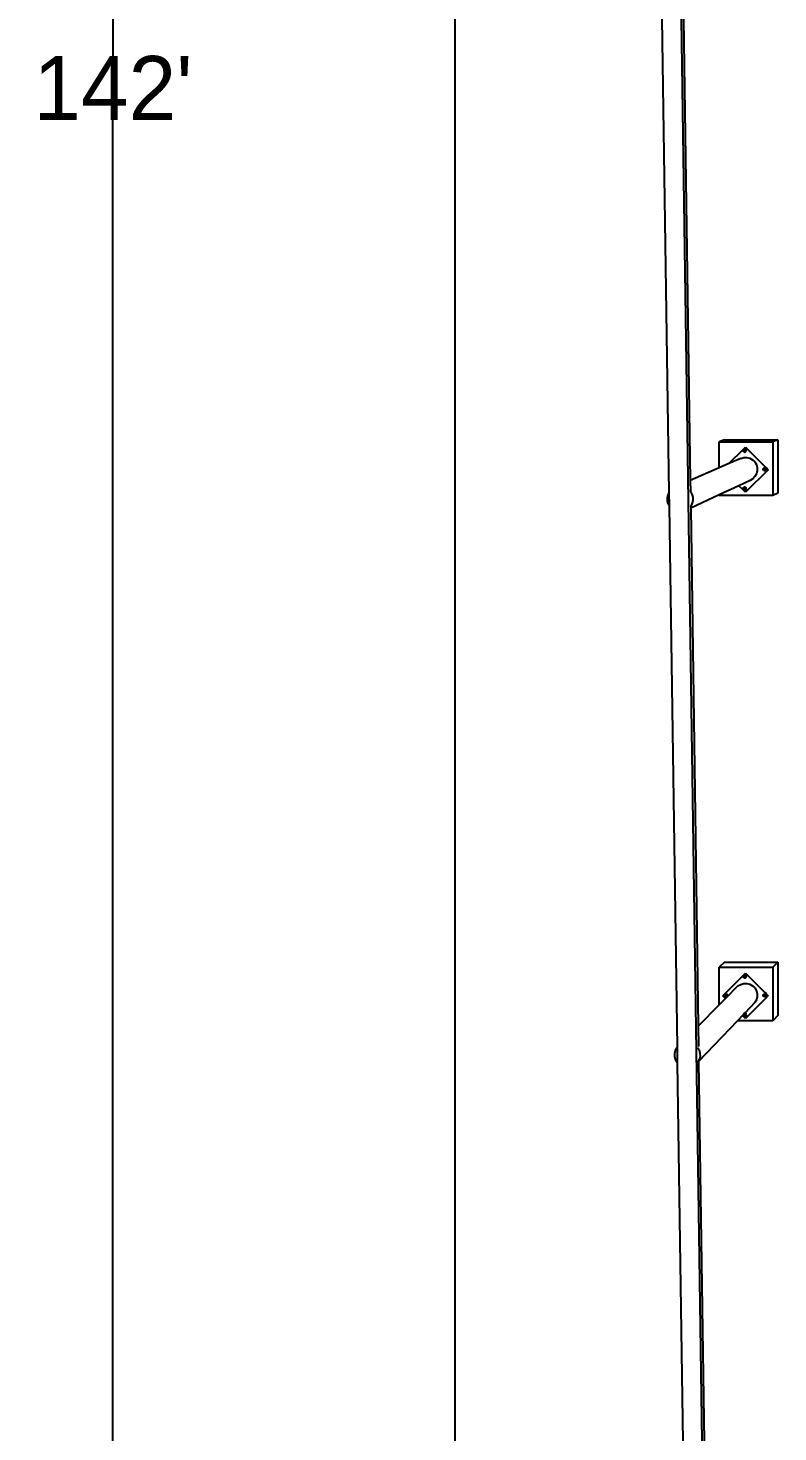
# Model space of a CAD drawing. Header units: inches. Extents: x -614 to 848, y -1045 to 1103.
# Drawn here: x -614 to -333, y -518 to 8 of the extents above; entities that cross this region are included whole.
import ezdxf

# ---------------------------------------------------------------- set-up
doc = ezdxf.new("R2010")
doc.units = ezdxf.units.IN
doc.header["$MEASUREMENT"] = 0
doc.dimstyles.get("Standard").update_dxf_attribs({"dimtxt": 24, "dimasz": 0.18, "dimexe": 0.18, "dimexo": 0.0625, "dimgap": 0.09, "dimtad": 0, "dimtih": 1, "dimtoh": 1, "dimdec": 4, "dimzin": 0, "dimdsep": 46, "dimtxsty": 'Standard', "dimcen": 0.09, "dimclrd": 1, "dimclre": 1, "dimclrt": 1, "dimadec": 0, "dimazin": 0, "dimtfac": 1, "dimtdec": 4, "dimtofl": 0, "dimtmove": 0, "dimatfit": 3, "dimfxl": 1, "dimtolj": 1, "dimtzin": 0, "dimarcsym": 0})

# ---------------------------------------------------------------- blocks, each defined once
blk = doc.blocks.new('*D3')
at = {"color": 1, "lineweight": -2, "transparency": 16777216}
for p, q in [((-391.17, 1015.55), (-582.34, 1015.55)), ((-582.16, 1015.37), (-582.16, -2.53)), ((-582.16, -1044.61), (-582.16, -26.71)), ((-353.89, -1044.79), (-582.34, -1044.79))]:
    blk.add_line(p, q, dxfattribs=at)
at = {"color": 1, "transparency": 16777216}
for points in [[(-582.19, 1015.37), (-582.13, 1015.37), (-582.16, 1015.55)], [(-582.19, -1044.61), (-582.13, -1044.61), (-582.16, -1044.79)]]:
    blk.add_solid(points, dxfattribs=at)
at = {"layer": 'Defpoints', "color": 0, "transparency": 16777216}
for p in [(-391.11, 1015.55), (-582.16, -1044.79), (-353.83, -1044.79)]:
    blk.add_point(p, dxfattribs=at)
at = {"color": 1, "transparency": 16777216, "insert": (-582.16, -14.62), "char_height": 24, "attachment_point": 5}
blk.add_mtext("\\A1;142'", dxfattribs=at)

msp = doc.modelspace()

# ---------------------------------------------------------------- linework, layer by layer
for p, q in [((-353.83011, -1044.7934), (-383.55785, 1015.55191)), ((-453.98464, -965.3808), (-453.98464, 832.66782)), ((-373.71967, -166.28797), (-376.75378, 39.93829)), ((-368.69189, 37.52743), (-365.82183, -161.81623)), ((-353.01669, -146.46757), (-354.99509, -147.28841)), ((-354.99509, -147.28841), (-334.85508, -147.28841)), ((-354.99509, -157.02717), (-354.99509, -147.28841)), ((-353.01669, -146.46757), (-332.98892, -146.46757)), ((-332.98892, -146.46757), (-334.85508, -147.28841)), ((-334.85508, -147.28841), (-334.85508, -167.42842)), ((-332.98892, -146.46757), (-332.98892, -166.49534)), ((-351.33402, -155.40775), (-345.9204, -149.99413)), ((-345.9204, -149.99413), (-345.17355, -149.24728)), ((-345.9204, -149.99413), (-345.70165, -150.16198)), ((-345.86808, -150.73024), (-345.86535, -150.70952)), ((-345.85428, -150.83504), (-345.86808, -150.73024)), ((-345.85428, -150.62543), (-345.8655, -150.70839)), ((-345.8655, -150.70839), (-345.86535, -150.70952)), ((-345.85428, -150.62543), (-345.81383, -150.52777)), ((-345.85122, -150.59989), (-345.85428, -150.62543)), ((-345.81383, -150.93271), (-345.85428, -150.83504)), ((-345.80934, -150.49879), (-345.85122, -150.59989)), ((-345.81383, -150.52777), (-345.74948, -150.4439)), ((-345.74948, -151.01657), (-345.81383, -150.93271)), ((-345.74272, -150.41198), (-345.80934, -150.49879)), ((-345.74948, -150.4439), (-345.66561, -150.37955)), ((-345.66561, -151.08093), (-345.74948, -151.01657)), ((-345.73262, -150.42208), (-345.74922, -150.44371)), ((-345.65591, -150.34536), (-345.74272, -150.41198)), ((-345.70165, -150.16198), (-345.44692, -150.26749)), ((-345.64025, -150.36905), (-345.66561, -150.37955)), ((-345.56795, -151.12138), (-345.66561, -151.08093)), ((-345.5548, -150.30348), (-345.65591, -150.34536)), ((-345.64025, -150.36905), (-345.63866, -150.36783)), ((-345.63866, -150.36783), (-345.56795, -150.3391)), ((-345.56795, -150.3391), (-345.46314, -150.3253)), ((-345.56795, -150.3391), (-345.54101, -150.32738)), ((-345.46314, -151.13518), (-345.56795, -151.12138)), ((-345.44631, -150.2892), (-345.5548, -150.30348)), ((-345.54101, -150.32738), (-345.43621, -150.31358)), ((-345.46314, -150.3253), (-345.35834, -150.3391)), ((-345.35834, -151.12138), (-345.46314, -151.13518)), ((-345.45918, -151.13466), (-345.43621, -151.13768)), ((-345.44692, -150.26749), (-345.17355, -150.30348)), ((-345.33782, -150.30348), (-345.44631, -150.2892)), ((-345.43621, -150.31358), (-345.33141, -150.32738)), ((-345.43621, -151.13768), (-345.32772, -151.1234)), ((-345.43621, -151.13768), (-345.43621, -151.13163)), ((-345.35834, -150.3391), (-345.26067, -150.37955)), ((-345.26067, -151.08093), (-345.35834, -151.12138)), ((-345.23672, -150.34536), (-345.33782, -150.30348)), ((-345.33141, -150.32738), (-345.23376, -150.36783)), ((-345.32772, -151.1234), (-345.22662, -151.08152)), ((-345.26067, -150.37955), (-345.17681, -150.4439)), ((-345.17681, -151.01657), (-345.26067, -151.08093)), ((-345.23672, -151.07142), (-345.26067, -151.08093)), ((-345.1499, -150.41198), (-345.23672, -150.34536)), ((-345.1499, -151.0048), (-345.23672, -151.07142)), ((-345.23376, -150.36783), (-345.1499, -150.43218)), ((-345.22662, -151.08152), (-345.1398, -151.0149)), ((-345.17681, -150.4439), (-345.11245, -150.52777)), ((-345.16001, -150.99469), (-345.17681, -151.01657)), ((-345.16051, -149.24164), (-345.17355, -149.24728)), ((-345.17355, -149.24728), (-345.16985, -149.25098)), ((-345.17355, -149.24728), (-345.17355, -150.29782)), ((-345.17355, -150.30348), (-344.90018, -150.26749)), ((-345.16985, -149.25098), (-345.16051, -149.24164)), ((-345.16985, -149.25098), (-344.4267, -149.99413)), ((-345.16051, -149.24164), (-344.41369, -149.98846)), ((-345.11245, -150.93271), (-345.16001, -150.99469)), ((-345.16001, -150.99469), (-345.1499, -151.0048)), ((-345.08328, -150.49879), (-345.1499, -150.41198)), ((-345.1499, -150.43218), (-345.08555, -150.51604)), ((-345.1499, -151.0048), (-345.08328, -150.91798)), ((-345.07318, -150.50889), (-345.1398, -150.42208)), ((-345.1398, -151.0149), (-345.07318, -150.92808)), ((-345.11245, -150.52777), (-345.072, -150.62543)), ((-345.072, -150.83504), (-345.11245, -150.93271)), ((-345.08555, -150.51604), (-345.0451, -150.61369)), ((-345.0414, -150.59989), (-345.08328, -150.49879)), ((-345.08328, -150.91798), (-345.04676, -150.82982)), ((-345.0313, -150.60999), (-345.07318, -150.50889)), ((-345.07318, -150.92808), (-345.03248, -150.82982)), ((-345.072, -150.62543), (-345.0582, -150.73024)), ((-345.0582, -150.73024), (-345.072, -150.83504)), ((-345.04676, -150.82982), (-345.0451, -150.82329)), ((-345.0451, -150.61369), (-345.0313, -150.71849)), ((-345.0313, -150.71849), (-345.0451, -150.82329)), ((-345.0451, -150.82329), (-345.0414, -150.81688)), ((-345.02712, -150.70839), (-345.0414, -150.59989)), ((-345.0414, -150.81688), (-345.02712, -150.70839)), ((-345.03248, -150.82982), (-345.0313, -150.82698)), ((-345.01702, -150.71849), (-345.0313, -150.60999)), ((-345.0313, -150.82698), (-345.01702, -150.71849)), ((-344.90018, -150.26749), (-344.64545, -150.16198)), ((-344.64545, -150.16198), (-344.4267, -149.99413)), ((-344.41369, -149.98846), (-344.4267, -149.99413)), ((-344.4267, -149.99413), (-337.45004, -156.97079)), ((-344.41369, -149.98846), (-337.43729, -156.96486)), ((-354.99509, -157.02717), (-365.82183, -161.81623)), ((-351.33402, -155.40775), (-354.99509, -157.02717)), ((-346.94019, -153.4642), (-351.33402, -155.40775)), ((-346.94019, -153.4642), (-345.81379, -153.14733)), ((-345.81379, -153.14733), (-344.64376, -153.13278)), ((-344.64376, -153.13278), (-343.50984, -153.42156)), ((-343.50984, -153.42156), (-342.48929, -153.99399)), ((-342.48929, -153.99399), (-341.65167, -154.81104)), ((-341.65167, -154.81104), (-341.05406, -155.81704)), ((-341.05406, -155.81704), (-340.73719, -156.94344)), ((-340.73719, -156.94344), (-340.72265, -158.11347)), ((-338.56379, -157.61859), (-338.54999, -157.51378)), ((-338.54999, -157.7234), (-338.56379, -157.61859)), ((-338.54999, -157.51378), (-338.50954, -157.41612)), ((-338.50954, -157.82106), (-338.54999, -157.7234)), ((-338.50954, -157.41612), (-338.44519, -157.33226)), ((-338.44519, -157.90492), (-338.50954, -157.82106)), ((-338.49552, -157.39671), (-338.49655, -157.39919)), ((-338.42891, -157.30989), (-338.49552, -157.39671)), ((-338.44519, -157.33226), (-338.42332, -157.31548)), ((-338.35219, -157.23317), (-338.43901, -157.29979)), ((-338.43901, -157.29979), (-338.42332, -157.31548)), ((-338.42332, -157.31548), (-338.36132, -157.2679)), ((-338.33495, -157.25564), (-338.36132, -157.2679)), ((-338.36132, -157.2679), (-338.33872, -157.25854)), ((-338.25109, -157.1913), (-338.35219, -157.23317)), ((-338.33872, -157.25854), (-338.26366, -157.22745)), ((-338.33872, -157.25854), (-338.33495, -157.25564)), ((-338.33495, -157.25564), (-338.23729, -157.21519)), ((-338.26366, -157.22745), (-338.15885, -157.21365)), ((-338.14259, -157.17701), (-338.25109, -157.1913)), ((-338.23729, -157.21519), (-338.13249, -157.2014)), ((-338.15885, -157.21365), (-338.05405, -157.22745)), ((-338.0341, -157.1913), (-338.14259, -157.17701)), ((-338.13249, -157.2014), (-338.0277, -157.21519)), ((-338.05405, -157.22745), (-337.95639, -157.2679)), ((-337.933, -157.23317), (-338.0341, -157.1913)), ((-338.0277, -157.21519), (-337.93004, -157.25564)), ((-337.95639, -157.2679), (-337.87252, -157.33226)), ((-337.84618, -157.29979), (-337.933, -157.23317)), ((-337.933, -157.95923), (-337.84618, -157.89262)), ((-337.93004, -157.25564), (-337.84618, -157.31999)), ((-337.87252, -157.33226), (-337.80817, -157.41612)), ((-337.80817, -157.82106), (-337.87252, -157.90492)), ((-337.77956, -157.38661), (-337.84618, -157.29979)), ((-337.84618, -157.31999), (-337.78183, -157.40385)), ((-337.77956, -157.8058), (-337.84618, -157.89262)), ((-337.76946, -157.39671), (-337.83608, -157.30989)), ((-337.83608, -157.90272), (-337.76946, -157.8159)), ((-337.80817, -157.41612), (-337.76771, -157.51378)), ((-337.76771, -157.7234), (-337.80817, -157.82106)), ((-337.78183, -157.40385), (-337.74138, -157.50151)), ((-337.73769, -157.48771), (-337.77956, -157.38661)), ((-337.75545, -157.74758), (-337.77956, -157.8058)), ((-337.72759, -157.49781), (-337.76946, -157.39671)), ((-337.76946, -157.8159), (-337.72876, -157.71764)), ((-337.76771, -157.51378), (-337.75392, -157.61859)), ((-337.75392, -157.61859), (-337.76771, -157.7234)), ((-337.73616, -157.54118), (-337.75939, -157.71764)), ((-337.75939, -157.71764), (-337.75545, -157.74758)), ((-337.74305, -157.71764), (-337.75545, -157.74758)), ((-337.75545, -157.74758), (-337.7234, -157.991)), ((-337.74305, -157.71764), (-337.75373, -157.71764)), ((-337.74138, -157.7111), (-337.74305, -157.71764)), ((-337.72876, -157.71764), (-337.74305, -157.71764)), ((-337.74138, -157.50151), (-337.73616, -157.54118)), ((-337.72759, -157.6063), (-337.74138, -157.7111)), ((-337.74138, -157.7111), (-337.73769, -157.7047)), ((-337.7334, -157.52024), (-337.73769, -157.48771)), ((-337.73769, -157.7047), (-337.7234, -157.5962)), ((-337.7334, -157.52024), (-337.73616, -157.54118)), ((-337.73616, -157.54118), (-337.72759, -157.6063)), ((-337.7234, -157.44427), (-337.7334, -157.52024)), ((-337.7234, -157.5962), (-337.7334, -157.52024)), ((-337.72876, -157.71764), (-337.72759, -157.7148)), ((-336.70319, -157.71764), (-337.72876, -157.71764)), ((-337.7133, -157.6063), (-337.72759, -157.49781)), ((-337.72759, -157.7148), (-337.7133, -157.6063)), ((-337.61789, -157.18954), (-337.7234, -157.44427)), ((-337.45004, -156.97079), (-337.61789, -157.18954)), ((-337.43729, -156.96486), (-337.45004, -156.97079)), ((-337.45004, -156.97079), (-336.70319, -157.71764)), ((-336.70319, -157.71764), (-337.44022, -158.45468)), ((-337.43729, -156.96486), (-337.35049, -157.05166)), ((-336.69047, -157.71168), (-337.43729, -158.4585)), ((-337.33642, -157.06245), (-337.35049, -157.05166)), ((-337.35049, -157.05166), (-337.32563, -157.07652)), ((-337.32563, -157.07652), (-337.33642, -157.06245)), ((-337.32563, -157.07652), (-336.69047, -157.71168)), ((-336.69047, -157.71168), (-336.70319, -157.71764)), ((-365.82183, -161.81623), (-365.76315, -165.89172)), ((-343.40691, -161.70317), (-347.65707, -163.70448)), ((-337.45004, -158.46449), (-344.41751, -165.43196)), ((-337.43729, -158.4585), (-344.41369, -165.4349)), ((-342.4009, -161.10556), (-343.40691, -161.70317)), ((-341.58385, -160.26795), (-342.4009, -161.10556)), ((-341.01143, -159.2474), (-341.58385, -160.26795)), ((-340.72265, -158.11347), (-341.01143, -159.2474)), ((-338.36132, -157.96928), (-338.44519, -157.90492)), ((-338.26366, -158.00973), (-338.36132, -157.96928)), ((-338.15885, -158.02353), (-338.26366, -158.00973)), ((-338.05405, -158.00973), (-338.15885, -158.02353)), ((-338.15314, -158.02278), (-338.13249, -158.02549)), ((-338.13249, -158.02549), (-338.024, -158.01121)), ((-338.13249, -158.02549), (-338.13249, -158.02006)), ((-337.95639, -157.96928), (-338.05405, -158.00973)), ((-338.024, -158.01121), (-337.9229, -157.96933)), ((-337.9547, -157.96798), (-337.95639, -157.96928)), ((-337.87252, -157.90492), (-337.9547, -157.96798)), ((-337.933, -157.95923), (-337.9547, -157.96798)), ((-337.9229, -157.96933), (-337.83608, -157.90272)), ((-337.7234, -157.991), (-337.61789, -158.24574)), ((-337.61789, -158.24574), (-337.45004, -158.46449)), ((-337.44022, -158.45468), (-337.45004, -158.46449)), ((-337.43729, -158.4585), (-337.45004, -158.46449)), ((-337.44022, -158.45468), (-337.43729, -158.4585)), ((-374.41454, -168.18979), (-374.10528, -166.97546)), ((-374.39896, -169.44278), (-374.41454, -168.18979)), ((-374.10528, -166.97546), (-373.71967, -166.28797)), ((-373.64524, -171.34661), (-373.71967, -166.28797)), ((-365.80382, -165.91016), (-365.23647, -166.86524)), ((-354.99509, -167.15981), (-365.67251, -172.18758)), ((-365.23647, -166.86524), (-364.89713, -168.0715)), ((-364.89713, -168.0715), (-364.88155, -169.32449)), ((-347.65707, -163.70448), (-354.99509, -167.15981)), ((-354.99509, -167.42842), (-354.99509, -167.15981)), ((-334.85508, -167.42842), (-354.99509, -167.42842)), ((-345.9204, -165.44115), (-347.65707, -163.70448)), ((-345.70165, -165.2733), (-345.9204, -165.44115)), ((-345.17355, -166.188), (-345.9204, -165.44115)), ((-345.87818, -164.54262), (-345.86438, -164.43781)), ((-345.86438, -164.64743), (-345.87818, -164.54262)), ((-345.86438, -164.43781), (-345.82393, -164.34015)), ((-345.82393, -164.74509), (-345.86438, -164.64743)), ((-345.82393, -164.34015), (-345.81019, -164.32224)), ((-345.75958, -164.82895), (-345.82393, -164.74509)), ((-345.80934, -164.3202), (-345.81019, -164.32224)), ((-345.80934, -164.3202), (-345.75958, -164.25629)), ((-345.75958, -164.25629), (-345.67571, -164.19193)), ((-345.74272, -164.23338), (-345.75958, -164.25629)), ((-345.67571, -164.89331), (-345.75958, -164.82895)), ((-345.44692, -165.16778), (-345.70165, -165.2733)), ((-345.64876, -164.17913), (-345.67571, -164.19193)), ((-345.67571, -164.19193), (-345.6534, -164.18269)), ((-345.57805, -164.93376), (-345.67571, -164.89331)), ((-345.6534, -164.18269), (-345.57805, -164.15148)), ((-345.6534, -164.18269), (-345.64876, -164.17913)), ((-345.64876, -164.17913), (-345.55111, -164.13868)), ((-345.57805, -164.15148), (-345.47324, -164.13768)), ((-345.47324, -164.94756), (-345.57805, -164.93376)), ((-345.55111, -164.13868), (-345.44631, -164.12489)), ((-345.47324, -164.13768), (-345.36844, -164.15148)), ((-345.46519, -164.9465), (-345.47324, -164.94756)), ((-345.36844, -164.93376), (-345.46519, -164.9465)), ((-345.46519, -164.9465), (-345.44631, -164.94898)), ((-345.17355, -165.1318), (-345.44692, -165.16778)), ((-345.44631, -164.12489), (-345.34151, -164.13868)), ((-345.44631, -164.94898), (-345.33782, -164.9347)), ((-345.44631, -164.94898), (-345.44631, -164.94401)), ((-345.36844, -164.15148), (-345.27077, -164.19193)), ((-345.27077, -164.89331), (-345.36844, -164.93376)), ((-345.34151, -164.13868), (-345.24386, -164.17913)), ((-345.33782, -164.9347), (-345.23672, -164.89282)), ((-345.27077, -164.19193), (-345.18691, -164.25629)), ((-345.24386, -164.88045), (-345.27077, -164.89331)), ((-345.26594, -164.8896), (-345.27077, -164.89331)), ((-345.18691, -164.82895), (-345.26594, -164.8896)), ((-345.24386, -164.88045), (-345.26594, -164.8896)), ((-345.24386, -164.17913), (-345.16, -164.24348)), ((-345.16, -164.81611), (-345.24386, -164.88045)), ((-345.23672, -164.89282), (-345.1499, -164.82621)), ((-345.18691, -164.25629), (-345.12256, -164.34015)), ((-345.12256, -164.74509), (-345.18691, -164.82895)), ((-344.90018, -165.16778), (-345.17355, -165.1318)), ((-345.16389, -166.17834), (-345.17355, -166.188)), ((-345.16051, -166.18172), (-345.17355, -166.188)), ((-344.4267, -165.44115), (-345.16389, -166.17834)), ((-345.16051, -166.18172), (-345.16389, -166.17834)), ((-344.41369, -165.4349), (-345.16051, -166.18172)), ((-345.16, -164.24348), (-345.09565, -164.32734)), ((-345.09565, -164.73225), (-345.16, -164.81611)), ((-345.08328, -164.3202), (-345.1499, -164.23338)), ((-345.1499, -164.82621), (-345.08328, -164.73939)), ((-345.1499, -164.82621), (-345.1499, -166.188)), ((-345.12256, -164.34015), (-345.0821, -164.43781)), ((-345.0821, -164.64743), (-345.12256, -164.74509)), ((-345.09565, -164.32734), (-345.0552, -164.425)), ((-345.0552, -164.63459), (-345.09565, -164.73225)), ((-345.0414, -164.4213), (-345.08328, -164.3202)), ((-345.08328, -164.73939), (-345.0414, -164.63829)), ((-345.0821, -164.43781), (-345.0683, -164.54262)), ((-345.0683, -164.54262), (-345.0821, -164.64743)), ((-345.0552, -164.425), (-345.0414, -164.52979)), ((-345.0414, -164.52979), (-345.0552, -164.63459)), ((-345.02712, -164.52979), (-345.0414, -164.4213)), ((-345.0414, -164.63829), (-345.02712, -164.52979)), ((-344.64545, -165.2733), (-344.90018, -165.16778)), ((-344.4267, -165.44115), (-344.64545, -165.2733)), ((-344.41751, -165.43196), (-344.4267, -165.44115)), ((-344.41369, -165.4349), (-344.4267, -165.44115)), ((-344.41369, -165.4349), (-344.41751, -165.43196)), ((-332.98892, -166.49534), (-334.85508, -167.42842)), ((-374.05962, -170.64905), (-374.39896, -169.44278)), ((-373.64524, -171.34661), (-374.05962, -170.64905)), ((-370.66034, -374.22842), (-373.64524, -171.34661)), ((-365.19081, -170.53882), (-365.80382, -171.63173)), ((-365.68134, -171.57426), (-365.67251, -172.18758)), ((-365.67251, -172.18758), (-362.87693, -366.35789)), ((-364.88155, -169.32449), (-365.19081, -170.53882)), ((-353.01669, -342.29464), (-354.99509, -344.21295)), ((-354.99509, -344.21295), (-334.85508, -344.21295)), ((-354.99509, -358.40044), (-354.99509, -344.21295)), ((-353.01669, -342.29464), (-332.98892, -342.29464)), ((-352.88373, -354.17953), (-345.9204, -347.21625)), ((-345.90733, -347.20313), (-345.9204, -347.21625)), ((-345.9204, -347.21625), (-345.70165, -347.3841)), ((-345.90733, -347.20313), (-345.17355, -346.4694)), ((-345.16051, -346.45631), (-345.17355, -346.4694)), ((-345.17355, -346.4694), (-344.42847, -347.21448)), ((-345.17355, -346.4694), (-345.17355, -347.51994)), ((-345.16051, -346.45631), (-344.41369, -347.20313)), ((-344.64545, -347.3841), (-344.4267, -347.21625)), ((-344.42847, -347.21448), (-344.41369, -347.20313)), ((-344.42847, -347.21448), (-344.4267, -347.21625)), ((-344.41369, -347.20313), (-344.4267, -347.21625)), ((-344.4267, -347.21625), (-337.45004, -354.19291)), ((-344.41369, -347.20313), (-337.73845, -353.87837)), ((-332.98892, -342.29464), (-334.85508, -344.21295)), ((-334.85508, -344.21295), (-334.85508, -364.35296)), ((-332.98892, -342.29464), (-332.98892, -362.32241)), ((-347.9462, -351.28393), (-352.60065, -355.98303)), ((-347.9462, -351.28393), (-346.94019, -350.68632)), ((-346.94019, -350.68632), (-345.81379, -350.36945)), ((-345.86808, -347.96774), (-345.86434, -347.93933)), ((-345.85428, -348.07254), (-345.86808, -347.96774)), ((-345.85122, -347.82202), (-345.8655, -347.93051)), ((-345.8655, -347.93051), (-345.86434, -347.93933)), ((-345.86434, -347.93933), (-345.85428, -347.86293)), ((-345.85428, -347.86293), (-345.81383, -347.76527)), ((-345.81383, -348.17021), (-345.85428, -348.07254)), ((-345.80934, -347.72092), (-345.85122, -347.82202)), ((-345.81383, -347.76527), (-345.74948, -347.6814)), ((-345.74948, -348.25407), (-345.81383, -348.17021)), ((-345.81379, -350.36945), (-344.64376, -350.35491)), ((-345.79924, -347.73102), (-345.81296, -347.76414)), ((-345.74272, -347.6341), (-345.80934, -347.72092)), ((-345.73262, -347.6442), (-345.79924, -347.73102)), ((-345.72252, -347.6543), (-345.74948, -347.6814)), ((-345.74948, -347.6814), (-345.73451, -347.66992)), ((-345.66561, -348.31842), (-345.74948, -348.25407)), ((-345.65591, -347.56748), (-345.74272, -347.6341)), ((-345.73451, -347.66992), (-345.72252, -347.6543)), ((-345.73451, -347.66992), (-345.71889, -347.65793)), ((-345.72252, -347.6543), (-345.63866, -347.58995)), ((-345.72252, -347.6543), (-345.71889, -347.65793)), ((-345.71889, -347.65793), (-345.66561, -347.61705)), ((-345.70165, -347.3841), (-345.44692, -347.48962)), ((-345.66561, -347.61705), (-345.56795, -347.5766)), ((-345.56795, -348.35888), (-345.66561, -348.31842)), ((-345.5548, -347.52561), (-345.65591, -347.56748)), ((-345.63866, -347.58995), (-345.54101, -347.5495)), ((-345.56795, -347.5766), (-345.46314, -347.5628)), ((-345.46314, -348.37268), (-345.56795, -348.35888)), ((-345.44631, -347.51132), (-345.5548, -347.52561)), ((-345.54101, -347.5495), (-345.43621, -347.53571)), ((-345.46314, -347.5628), (-345.35834, -347.5766)), ((-345.35834, -348.35888), (-345.46314, -348.37268)), ((-345.44692, -347.48962), (-345.17355, -347.52561)), ((-345.33782, -347.52561), (-345.44631, -347.51132)), ((-345.43621, -347.53571), (-345.33141, -347.5495)), ((-345.35834, -347.5766), (-345.26067, -347.61705)), ((-345.26067, -348.31842), (-345.35834, -348.35888)), ((-345.23672, -347.56748), (-345.33782, -347.52561)), ((-345.33141, -347.5495), (-345.23376, -347.58995)), ((-345.26067, -347.61705), (-345.17681, -347.6814)), ((-345.17681, -348.25407), (-345.26067, -348.31842)), ((-345.25876, -348.31695), (-345.22662, -348.30364)), ((-345.1499, -347.6341), (-345.23672, -347.56748)), ((-345.23376, -347.58995), (-345.1499, -347.6543)), ((-345.22662, -348.30364), (-345.1398, -348.23702)), ((-345.17681, -347.6814), (-345.11245, -347.76527)), ((-345.1499, -348.22692), (-345.17681, -348.25407)), ((-345.16468, -348.23826), (-345.17681, -348.25407)), ((-345.17355, -347.52561), (-344.90018, -347.48962)), ((-345.15334, -348.22349), (-345.16468, -348.23826)), ((-345.16468, -348.23826), (-345.1499, -348.22692)), ((-345.11245, -348.17021), (-345.15334, -348.22349)), ((-345.15334, -348.22349), (-345.1499, -348.22692)), ((-345.08328, -347.72092), (-345.1499, -347.6341)), ((-345.1499, -347.6543), (-345.08555, -347.73816)), ((-345.1499, -348.22692), (-345.08328, -348.14011)), ((-345.07318, -347.73102), (-345.1398, -347.6442)), ((-345.1398, -348.23702), (-345.07318, -348.15021)), ((-345.11245, -347.76527), (-345.072, -347.86293)), ((-345.072, -348.07254), (-345.11245, -348.17021)), ((-345.08555, -347.73816), (-345.0451, -347.83581)), ((-345.0414, -347.82202), (-345.08328, -347.72092)), ((-345.08328, -348.14011), (-345.04676, -348.05195)), ((-345.0313, -347.83212), (-345.07318, -347.73102)), ((-345.07318, -348.15021), (-345.03248, -348.05195)), ((-345.072, -347.86293), (-345.0582, -347.96774)), ((-345.0582, -347.96774), (-345.072, -348.07254)), ((-345.04676, -348.05195), (-345.0451, -348.04541)), ((-345.0451, -347.83581), (-345.0313, -347.94061)), ((-345.0313, -347.94061), (-345.0451, -348.04541)), ((-345.0451, -348.04541), (-345.0414, -348.03901)), ((-345.02712, -347.93051), (-345.0414, -347.82202)), ((-345.0414, -348.03901), (-345.02712, -347.93051)), ((-345.03248, -348.05195), (-345.0313, -348.04911)), ((-345.01702, -347.94061), (-345.0313, -347.83212)), ((-345.0313, -348.04911), (-345.01702, -347.94061)), ((-344.90018, -347.48962), (-344.64545, -347.3841)), ((-344.64376, -350.35491), (-343.50984, -350.64369)), ((-343.50984, -350.64369), (-342.48929, -351.21611)), ((-342.48929, -351.21611), (-341.65167, -352.03316)), ((-341.65167, -352.03316), (-341.05406, -353.03917)), ((-352.60065, -355.98303), (-354.99509, -358.40044)), ((-353.63055, -354.92635), (-353.64391, -354.93976)), ((-352.89706, -355.68661), (-353.64391, -354.93976)), ((-353.64391, -354.93976), (-352.65215, -354.93976)), ((-353.63055, -354.92635), (-352.89706, -354.19291)), ((-352.88373, -354.17953), (-352.89706, -354.19291)), ((-352.72921, -354.41166), (-352.89706, -354.19291)), ((-352.89706, -355.68661), (-352.72921, -355.46786)), ((-352.60065, -355.98303), (-352.89706, -355.68661)), ((-352.62369, -354.6664), (-352.72921, -354.41166)), ((-352.72921, -355.46786), (-352.62369, -355.21313)), ((-352.66498, -354.84229), (-352.65119, -354.73749)), ((-352.65119, -354.9471), (-352.66498, -354.84229)), ((-352.65119, -354.73749), (-352.62322, -354.66998)), ((-352.61073, -355.04476), (-352.65119, -354.9471)), ((-352.62322, -354.66998), (-352.62369, -354.6664)), ((-352.62369, -355.21313), (-352.60288, -355.055)), ((-352.62322, -354.66998), (-352.61073, -354.63982)), ((-352.61073, -354.63982), (-352.54638, -354.55596)), ((-352.60288, -355.055), (-352.61073, -355.04476)), ((-352.59561, -354.60503), (-352.60919, -354.63782)), ((-352.54638, -355.12863), (-352.60288, -355.055)), ((-352.529, -354.51822), (-352.59561, -354.60503)), ((-352.5189, -354.52832), (-352.54638, -354.55596)), ((-352.54638, -354.55596), (-352.53172, -354.54471)), ((-352.46251, -355.19298), (-352.54638, -355.12863)), ((-352.53172, -354.54471), (-352.5189, -354.52832)), ((-352.53172, -354.54471), (-352.51519, -354.53202)), ((-352.5189, -354.52832), (-352.43504, -354.46397)), ((-352.5152, -354.52191), (-352.5189, -354.52832)), ((-352.5189, -354.52832), (-352.51519, -354.53202)), ((-352.42838, -354.4553), (-352.5152, -354.52191)), ((-352.51519, -354.53202), (-352.46251, -354.4916)), ((-352.46251, -354.4916), (-352.36485, -354.45115)), ((-352.36485, -355.23343), (-352.46251, -355.19298)), ((-352.43504, -354.46397), (-352.33738, -354.42352)), ((-352.32728, -354.41342), (-352.42838, -354.4553)), ((-352.36485, -354.45115), (-352.26005, -354.43735)), ((-352.26005, -355.24723), (-352.36485, -355.23343)), ((-352.33738, -354.42352), (-352.23259, -354.40972)), ((-352.21879, -354.39914), (-352.32728, -354.41342)), ((-352.26005, -354.43735), (-352.15524, -354.45115)), ((-352.15524, -355.23343), (-352.26005, -355.24723)), ((-352.23259, -354.40972), (-352.12779, -354.42352)), ((-352.11029, -354.41342), (-352.21879, -354.39914)), ((-352.15524, -354.45115), (-352.05758, -354.4916)), ((-352.14009, -355.22716), (-352.15524, -355.23343)), ((-352.05758, -355.19298), (-352.14009, -355.22716)), ((-352.14009, -355.22716), (-352.11029, -355.22323)), ((-352.12779, -354.42352), (-352.03013, -354.46397)), ((-352.00919, -354.4553), (-352.11029, -354.41342)), ((-352.11029, -355.22323), (-352.00919, -355.18136)), ((-352.05758, -354.4916), (-351.97371, -354.55596)), ((-351.97371, -355.12863), (-352.05758, -355.19298)), ((-352.05476, -355.19082), (-352.02299, -355.17766)), ((-352.03013, -354.46397), (-351.94627, -354.52832)), ((-352.02299, -355.17766), (-351.93617, -355.11104)), ((-351.92238, -354.52191), (-352.00919, -354.4553)), ((-352.00919, -355.18136), (-351.92238, -355.11474)), ((-351.97371, -354.55596), (-351.90936, -354.63982)), ((-351.94627, -355.10094), (-351.97371, -355.12863)), ((-351.96134, -355.1125), (-351.97371, -355.12863)), ((-351.90936, -355.04476), (-351.96134, -355.1125)), ((-351.96134, -355.1125), (-351.94627, -355.10094)), ((-351.94627, -354.52832), (-351.88193, -354.61218)), ((-351.87966, -355.01412), (-351.94627, -355.10094)), ((-351.86956, -354.60503), (-351.93617, -354.51822)), ((-351.93617, -355.11104), (-351.86956, -355.02422)), ((-351.90936, -354.63982), (-351.86891, -354.73749)), ((-351.86891, -354.9471), (-351.90936, -355.04476)), ((-351.88193, -354.61218), (-351.84148, -354.70983)), ((-351.87966, -355.01412), (-351.84314, -354.92597)), ((-351.82768, -354.70614), (-351.86956, -354.60503)), ((-351.86956, -355.02422), (-351.82886, -354.92597)), ((-351.86891, -354.73749), (-351.85511, -354.84229)), ((-351.85511, -354.84229), (-351.86891, -354.9471)), ((-351.84314, -354.92597), (-351.84148, -354.91943)), ((-351.84148, -354.70983), (-351.82768, -354.81463)), ((-351.82768, -354.81463), (-351.84148, -354.91943)), ((-351.82886, -354.92597), (-351.82768, -354.92312)), ((-351.8134, -354.81463), (-351.82768, -354.70614)), ((-351.82768, -354.92312), (-351.8134, -354.81463)), ((-341.58385, -357.49007), (-345.29913, -361.37836)), ((-337.45004, -355.68661), (-344.4267, -362.66327)), ((-341.01143, -356.46952), (-341.58385, -357.49007)), ((-341.05406, -353.03917), (-340.73719, -354.16557)), ((-340.72265, -355.3356), (-341.01143, -356.46952)), ((-340.73719, -354.16557), (-340.72265, -355.3356)), ((-338.56379, -354.85609), (-338.54999, -354.75128)), ((-338.54999, -354.96089), (-338.56379, -354.85609)), ((-338.54999, -354.75128), (-338.50954, -354.65362)), ((-338.50954, -355.05856), (-338.54999, -354.96089)), ((-338.5374, -354.71993), (-338.53758, -354.72132)), ((-338.49552, -354.61883), (-338.5374, -354.71993)), ((-338.50954, -354.65362), (-338.44519, -354.56976)), ((-338.44519, -355.14242), (-338.50954, -355.05856)), ((-338.42891, -354.53201), (-338.49552, -354.61883)), ((-338.41881, -354.54211), (-338.44519, -354.56976)), ((-338.44519, -354.56976), (-338.43261, -354.5601)), ((-338.36132, -355.20678), (-338.44519, -355.14242)), ((-338.35219, -354.4553), (-338.43901, -354.52191)), ((-338.43901, -354.52191), (-338.41881, -354.54211)), ((-338.43261, -354.5601), (-338.41881, -354.54211)), ((-338.43261, -354.5601), (-338.41462, -354.5463)), ((-338.41881, -354.54211), (-338.33495, -354.47777)), ((-338.41881, -354.54211), (-338.41462, -354.5463)), ((-338.41462, -354.5463), (-338.36132, -354.5054)), ((-338.36132, -354.5054), (-338.26366, -354.46495)), ((-338.26366, -355.24723), (-338.36132, -355.20678)), ((-338.25109, -354.41342), (-338.35219, -354.4553)), ((-338.33495, -354.47777), (-338.23729, -354.43732)), ((-338.26366, -354.46495), (-338.15885, -354.45115)), ((-338.15885, -355.26103), (-338.26366, -355.24723)), ((-338.14259, -354.39914), (-338.25109, -354.41342)), ((-338.23729, -354.43732), (-338.13249, -354.42352)), ((-338.15885, -354.45115), (-338.05405, -354.46495)), ((-338.05405, -355.24723), (-338.15885, -355.26103)), ((-338.0341, -354.41342), (-338.14259, -354.39914)), ((-338.13249, -354.42352), (-338.0277, -354.43732)), ((-338.05405, -354.46495), (-337.95639, -354.5054)), ((-337.95639, -355.20678), (-338.05405, -355.24723)), ((-337.933, -354.4553), (-338.0341, -354.41342)), ((-338.0277, -354.43732), (-337.93004, -354.47777)), ((-337.95639, -354.5054), (-337.87252, -354.56976)), ((-337.87252, -355.14242), (-337.95639, -355.20678)), ((-337.95228, -355.20363), (-337.9229, -355.19146)), ((-337.84618, -354.52191), (-337.933, -354.4553)), ((-337.93004, -354.47777), (-337.84618, -354.54211)), ((-337.9229, -355.19146), (-337.83608, -355.12484)), ((-337.87252, -354.56976), (-337.80817, -354.65362)), ((-337.84618, -355.11474), (-337.87252, -355.14242)), ((-337.85857, -355.12425), (-337.87252, -355.14242)), ((-337.80817, -355.05856), (-337.85857, -355.12425)), ((-337.85857, -355.12425), (-337.84618, -355.11474)), ((-337.77956, -354.60873), (-337.84618, -354.52191)), ((-337.84618, -354.54211), (-337.78183, -354.62597)), ((-337.77956, -355.02792), (-337.84618, -355.11474)), ((-337.76946, -354.61883), (-337.83608, -354.53201)), ((-337.83608, -355.12484), (-337.76946, -355.03802)), ((-337.80817, -354.65362), (-337.76771, -354.75128)), ((-337.76771, -354.96089), (-337.80817, -355.05856)), ((-337.78183, -354.62597), (-337.74138, -354.72363)), ((-337.73769, -354.70983), (-337.77956, -354.60873)), ((-337.75545, -354.96971), (-337.77956, -355.02792)), ((-337.72759, -354.71993), (-337.76946, -354.61883)), ((-337.76946, -355.03802), (-337.72876, -354.93976)), ((-337.76771, -354.75128), (-337.75392, -354.85609)), ((-337.75392, -354.85609), (-337.76771, -354.96089)), ((-337.73616, -354.7633), (-337.75939, -354.93976)), ((-337.75939, -354.93976), (-337.75545, -354.96971)), ((-337.74305, -354.93976), (-337.75545, -354.96971)), ((-337.75545, -354.96971), (-337.7234, -355.21313)), ((-337.74305, -354.93976), (-337.75373, -354.93976)), ((-337.74138, -354.93322), (-337.74305, -354.93976)), ((-337.72876, -354.93976), (-337.74305, -354.93976)), ((-337.74138, -354.72363), (-337.73616, -354.7633)), ((-337.72759, -354.82843), (-337.74138, -354.93322)), ((-337.74138, -354.93322), (-337.73769, -354.92682)), ((-337.63239, -353.8644), (-337.73845, -353.87837)), ((-337.73845, -353.87837), (-337.43729, -354.17953)), ((-337.7334, -354.74236), (-337.73769, -354.70983)), ((-337.73769, -354.92682), (-337.7234, -354.81833)), ((-337.7334, -354.74236), (-337.73616, -354.7633)), ((-337.73616, -354.7633), (-337.72759, -354.82843)), ((-337.7234, -354.6664), (-337.7334, -354.74236)), ((-337.7234, -354.81833), (-337.7334, -354.74236)), ((-337.72876, -354.93976), (-337.72759, -354.93692)), ((-336.70319, -354.93976), (-337.72876, -354.93976)), ((-337.7133, -354.82843), (-337.72759, -354.71993)), ((-337.72759, -354.93692), (-337.7133, -354.82843)), ((-337.61789, -354.41166), (-337.7234, -354.6664)), ((-337.7234, -355.21313), (-337.61789, -355.46786)), ((-337.52406, -353.87866), (-337.63239, -353.8644)), ((-337.45004, -354.19291), (-337.61789, -354.41166)), ((-337.61789, -355.46786), (-337.45004, -355.68661)), ((-337.42311, -353.92048), (-337.52406, -353.87866)), ((-337.43729, -354.17953), (-337.45004, -354.19291)), ((-337.45004, -354.19291), (-336.70319, -354.93976)), ((-336.70319, -354.93976), (-337.45004, -355.68661)), ((-337.43729, -354.17953), (-337.22779, -354.38902)), ((-337.33642, -353.98699), (-337.42311, -353.92048)), ((-337.26991, -354.07368), (-337.33642, -353.98699)), ((-337.22809, -354.17463), (-337.26991, -354.07368)), ((-337.21383, -354.28296), (-337.22809, -354.17463)), ((-337.22779, -354.38902), (-337.21383, -354.28296)), ((-337.22779, -354.38902), (-336.69047, -354.92635)), ((-336.69047, -354.92635), (-336.70319, -354.93976)), ((-354.99509, -358.40044), (-362.87693, -366.35789)), ((-346.23054, -362.35314), (-348.14139, -364.35296)), ((-345.83982, -361.94422), (-346.23054, -362.35314)), ((-345.9204, -362.66327), (-346.23054, -362.35314)), ((-345.70165, -362.49542), (-345.9204, -362.66327)), ((-345.17355, -363.41012), (-345.9204, -362.66327)), ((-345.32605, -361.40653), (-345.83982, -361.94422)), ((-345.82393, -361.98259), (-345.83982, -361.94422)), ((-345.75958, -362.06645), (-345.82393, -361.98259)), ((-345.67571, -362.13081), (-345.75958, -362.06645)), ((-345.44692, -362.38991), (-345.70165, -362.49542)), ((-345.57805, -362.17126), (-345.67571, -362.13081)), ((-345.47324, -362.18506), (-345.57805, -362.17126)), ((-345.36844, -362.17126), (-345.47324, -362.18506)), ((-345.17355, -362.35392), (-345.44692, -362.38991)), ((-345.27077, -362.13081), (-345.36844, -362.17126)), ((-345.29913, -361.37836), (-345.32605, -361.40653)), ((-345.32605, -361.40653), (-345.27077, -361.42943)), ((-345.29913, -361.37836), (-345.24386, -361.40126)), ((-345.27077, -361.42943), (-345.18691, -361.49379)), ((-345.26581, -362.127), (-345.27077, -362.13081)), ((-345.18691, -362.06645), (-345.26581, -362.127)), ((-345.26581, -362.127), (-345.23672, -362.11495)), ((-345.24386, -361.40126), (-345.16, -361.4656)), ((-345.23672, -362.11495), (-345.1499, -362.04833)), ((-345.18691, -361.49379), (-345.12256, -361.57765)), ((-345.16, -362.03823), (-345.18691, -362.06645)), ((-345.17277, -362.04803), (-345.18691, -362.06645)), ((-344.90018, -362.38991), (-345.17355, -362.35392)), ((-344.4267, -362.66327), (-345.17355, -363.41012)), ((-345.12256, -361.98259), (-345.17277, -362.04803)), ((-345.16, -362.03823), (-345.17277, -362.04803)), ((-345.16, -361.4656), (-345.09565, -361.54946)), ((-345.09565, -361.95437), (-345.16, -362.03823)), ((-345.08328, -361.54232), (-345.1499, -361.4555)), ((-345.1499, -362.04833), (-345.08328, -361.96151)), ((-345.1499, -362.04833), (-345.1499, -363.41012)), ((-345.12256, -361.57765), (-345.0821, -361.67531)), ((-345.0821, -361.88492), (-345.12256, -361.98259)), ((-345.09565, -361.54946), (-345.0552, -361.64712)), ((-345.0552, -361.85671), (-345.09565, -361.95437)), ((-345.0414, -361.64342), (-345.08328, -361.54232)), ((-345.08328, -361.96151), (-345.0414, -361.86041)), ((-345.0821, -361.67531), (-345.0683, -361.78012)), ((-345.0683, -361.78012), (-345.0821, -361.88492)), ((-345.0552, -361.64712), (-345.0414, -361.75192)), ((-345.0414, -361.75192), (-345.0552, -361.85671)), ((-345.02712, -361.75192), (-345.0414, -361.64342)), ((-345.0414, -361.86041), (-345.02712, -361.75192)), ((-344.64545, -362.49542), (-344.90018, -362.38991)), ((-344.4267, -362.66327), (-344.64545, -362.49542)), ((-332.98892, -362.32241), (-334.85508, -364.35296)), ((-362.87693, -366.35789), (-362.76711, -373.98569)), ((-348.14139, -364.35296), (-362.68663, -379.57552)), ((-334.85508, -364.35296), (-348.14139, -364.35296)), ((-371.64494, -376.58948), (-371.33797, -375.38413)), ((-371.62948, -377.8332), (-371.64494, -376.58948)), ((-371.29265, -379.03054), (-371.62948, -377.8332)), ((-371.33797, -375.38413), (-370.72949, -374.29931)), ((-370.72949, -374.29931), (-370.66034, -374.22842)), ((-370.57274, -380.18249), (-370.66034, -374.22842)), ((-363.09791, -374.32671), (-362.53475, -375.27472)), ((-362.48944, -378.92113), (-363.09791, -380.00596)), ((-362.53475, -375.27472), (-362.19792, -376.47206)), ((-362.18247, -377.71579), (-362.48944, -378.92113)), ((-362.19792, -376.47206), (-362.18247, -377.71579)), ((-370.6574, -380.09991), (-371.29265, -379.03054)), ((-370.57274, -380.18249), (-370.6574, -380.09991)), ((-367.64584, -579.12182), (-370.57274, -380.18249)), ((-363.09791, -380.00596), (-362.68663, -379.57552)), ((-362.68663, -379.57552), (-359.98784, -567.02373))]:
    msp.add_line(p, q)

# ---------------------------------------------------------------- dimensions: what is measured, and where the dimension line sits
dim = msp.add_linear_dim(base=(-582.16015, -1044.7934), p1=(-391.10751, 1015.55191), p2=(-353.83011, -1044.7934), angle=90, text="142'", dimstyle='Standard')
dim.commit()
dim.dimension.update_dxf_attribs({"geometry": '*D3', "text_midpoint": (-582.16015, -14.62074)})

doc.saveas('drawing.dxf')
